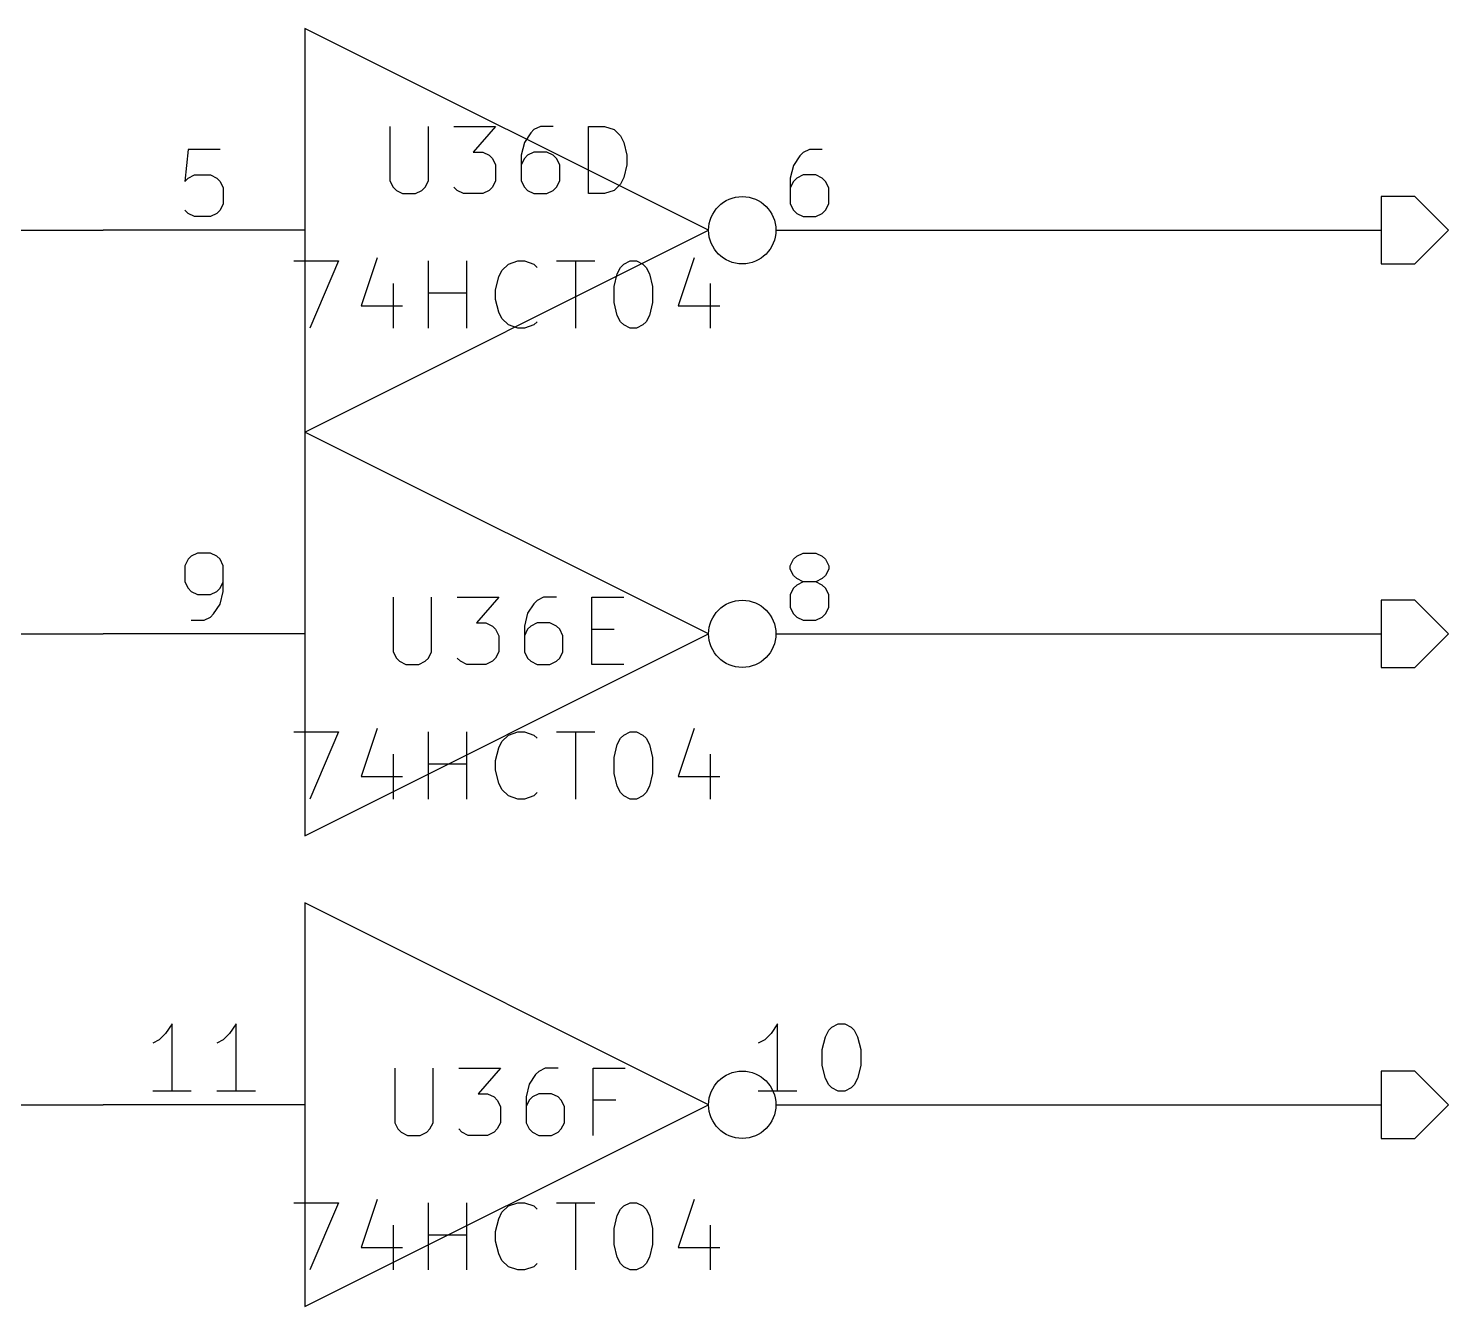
# Model space of a CAD drawing. Extents: x 0.4 to 16.1, y -11.3 to -0.4.
# Drawn here: x 12.894 to 13.95, y -4 to -3.05 of the extents above; entities that cross this region are included whole.
import ezdxf

# ---------------------------------------------------------------- set-up
doc = ezdxf.new("R2010")
doc.units = 0
doc.header["$MEASUREMENT"] = 0
for name, color, linetype in [('BROWN2', 54, 'CONTINUOUS'), ('CYAN2', 4, 'CONTINUOUS'), ('GREEN3', 91, 'CONTINUOUS'), ('LYELLOW', 51, 'CONTINUOUS'), ('RED2', 1, 'CONTINUOUS'), ('RED3', 11, 'CONTINUOUS')]:
    doc.layers.add(name, color=color, linetype=linetype)

msp = doc.modelspace()

# ---------------------------------------------------------------- linework, layer by layer
at = {"layer": 'BROWN2', "linetype": 'CONTINUOUS'}
for p, q in [((13.925, -3.175), (13.9, -3.175)), ((13.9, -3.175), (13.9, -3.225)), ((13.95, -3.2), (13.925, -3.175)), ((13.925, -3.225), (13.95, -3.2)), ((13.9, -3.225), (13.925, -3.225)), ((13.925, -3.475), (13.9, -3.475)), ((13.9, -3.475), (13.9, -3.525)), ((13.95, -3.5), (13.925, -3.475)), ((13.925, -3.525), (13.95, -3.5)), ((13.9, -3.525), (13.925, -3.525)), ((13.925, -3.825), (13.9, -3.825)), ((13.9, -3.825), (13.9, -3.875)), ((13.95, -3.85), (13.925, -3.825)), ((13.925, -3.875), (13.95, -3.85)), ((13.9, -3.875), (13.925, -3.875))]:
    msp.add_line(p, q, dxfattribs=at)
at = {"layer": 'CYAN2', "linetype": 'CONTINUOUS'}
for p, q in [((13.1631, -3.1228), (13.1631, -3.1633)), ((13.1631, -3.1228), (13.1631, -3.1633)), ((13.1917, -3.1633), (13.1917, -3.1228)), ((13.1917, -3.1633), (13.1917, -3.1228)), ((13.2107, -3.1228), (13.2417, -3.1228)), ((13.2107, -3.1228), (13.2417, -3.1228)), ((13.2417, -3.1228), (13.225, -3.1419)), ((13.2417, -3.1228), (13.225, -3.1419)), ((13.275, -3.1228), (13.2702, -3.1252)), ((13.275, -3.1228), (13.2702, -3.1252)), ((13.2845, -3.1228), (13.275, -3.1228)), ((13.2845, -3.1228), (13.275, -3.1228)), ((13.3107, -3.1728), (13.3107, -3.1228)), ((13.3107, -3.1228), (13.3226, -3.1228)), ((13.3107, -3.1728), (13.3107, -3.1228)), ((13.3107, -3.1228), (13.3226, -3.1228)), ((13.3226, -3.1228), (13.3298, -3.1252)), ((13.3226, -3.1228), (13.3298, -3.1252)), ((13.2631, -3.1347), (13.2607, -3.1442)), ((13.2631, -3.1347), (13.2607, -3.1442)), ((13.2679, -3.1276), (13.2631, -3.1347)), ((13.2679, -3.1276), (13.2631, -3.1347)), ((13.2702, -3.1252), (13.2679, -3.1276)), ((13.2702, -3.1252), (13.2679, -3.1276)), ((13.3298, -3.1252), (13.3345, -3.1299)), ((13.3298, -3.1252), (13.3345, -3.1299)), ((13.3345, -3.1299), (13.3369, -3.1347)), ((13.3345, -3.1299), (13.3369, -3.1347)), ((13.3369, -3.1347), (13.3393, -3.1442)), ((13.3369, -3.1347), (13.3393, -3.1442)), ((13.225, -3.1419), (13.2321, -3.1419)), ((13.225, -3.1419), (13.2321, -3.1419)), ((13.2321, -3.1419), (13.2369, -3.1442)), ((13.2321, -3.1419), (13.2369, -3.1442)), ((13.2369, -3.1442), (13.2393, -3.1466)), ((13.2369, -3.1442), (13.2393, -3.1466)), ((13.2607, -3.1442), (13.2607, -3.1633)), ((13.2607, -3.1442), (13.2607, -3.1633)), ((13.2655, -3.1442), (13.2631, -3.1466)), ((13.2655, -3.1442), (13.2631, -3.1466)), ((13.2702, -3.1419), (13.2655, -3.1442)), ((13.2702, -3.1419), (13.2655, -3.1442)), ((13.2798, -3.1419), (13.2702, -3.1419)), ((13.2798, -3.1419), (13.2702, -3.1419)), ((13.2845, -3.1442), (13.2798, -3.1419)), ((13.2845, -3.1442), (13.2798, -3.1419)), ((13.2869, -3.1466), (13.2845, -3.1442)), ((13.2869, -3.1466), (13.2845, -3.1442)), ((13.3393, -3.1442), (13.3393, -3.1514)), ((13.3393, -3.1442), (13.3393, -3.1514)), ((13.2393, -3.1466), (13.2417, -3.1514)), ((13.2393, -3.1466), (13.2417, -3.1514)), ((13.2417, -3.1514), (13.2417, -3.1633)), ((13.2417, -3.1514), (13.2417, -3.1633)), ((13.2631, -3.1466), (13.2607, -3.1514)), ((13.2631, -3.1466), (13.2607, -3.1514)), ((13.2893, -3.1514), (13.2869, -3.1466)), ((13.2893, -3.1514), (13.2869, -3.1466)), ((13.2893, -3.1633), (13.2893, -3.1514)), ((13.2893, -3.1633), (13.2893, -3.1514)), ((13.3393, -3.1514), (13.3369, -3.1609)), ((13.3393, -3.1514), (13.3369, -3.1609)), ((13.1631, -3.1633), (13.1655, -3.168)), ((13.1631, -3.1633), (13.1655, -3.168)), ((13.1893, -3.168), (13.1917, -3.1633)), ((13.1893, -3.168), (13.1917, -3.1633)), ((13.2417, -3.1633), (13.2393, -3.168)), ((13.2417, -3.1633), (13.2393, -3.168)), ((13.2607, -3.1633), (13.2631, -3.168)), ((13.2607, -3.1633), (13.2631, -3.168)), ((13.2869, -3.168), (13.2893, -3.1633)), ((13.2869, -3.168), (13.2893, -3.1633)), ((13.3345, -3.1657), (13.3298, -3.1704)), ((13.3345, -3.1657), (13.3298, -3.1704)), ((13.3369, -3.1609), (13.3345, -3.1657)), ((13.3369, -3.1609), (13.3345, -3.1657)), ((13.1655, -3.168), (13.1679, -3.1704)), ((13.1655, -3.168), (13.1679, -3.1704)), ((13.1679, -3.1704), (13.1726, -3.1728)), ((13.1679, -3.1704), (13.1726, -3.1728)), ((13.1726, -3.1728), (13.1821, -3.1728)), ((13.1726, -3.1728), (13.1821, -3.1728)), ((13.1821, -3.1728), (13.1869, -3.1704)), ((13.1821, -3.1728), (13.1869, -3.1704)), ((13.1869, -3.1704), (13.1893, -3.168)), ((13.1869, -3.1704), (13.1893, -3.168)), ((13.2131, -3.1704), (13.2107, -3.168)), ((13.2131, -3.1704), (13.2107, -3.168)), ((13.2179, -3.1728), (13.2131, -3.1704)), ((13.2179, -3.1728), (13.2131, -3.1704)), ((13.2321, -3.1728), (13.2179, -3.1728)), ((13.2321, -3.1728), (13.2179, -3.1728)), ((13.2369, -3.1704), (13.2321, -3.1728)), ((13.2369, -3.1704), (13.2321, -3.1728)), ((13.2393, -3.168), (13.2369, -3.1704)), ((13.2393, -3.168), (13.2369, -3.1704)), ((13.2631, -3.168), (13.2655, -3.1704)), ((13.2631, -3.168), (13.2655, -3.1704)), ((13.2655, -3.1704), (13.2702, -3.1728)), ((13.2655, -3.1704), (13.2702, -3.1728)), ((13.2702, -3.1728), (13.2798, -3.1728)), ((13.2702, -3.1728), (13.2798, -3.1728)), ((13.2798, -3.1728), (13.2845, -3.1704)), ((13.2798, -3.1728), (13.2845, -3.1704)), ((13.2845, -3.1704), (13.2869, -3.168)), ((13.2845, -3.1704), (13.2869, -3.168)), ((13.3226, -3.1728), (13.3107, -3.1728)), ((13.3226, -3.1728), (13.3107, -3.1728)), ((13.3298, -3.1704), (13.3226, -3.1728)), ((13.3298, -3.1704), (13.3226, -3.1728)), ((13.0917, -3.2228), (13.125, -3.2228)), ((13.0917, -3.2228), (13.125, -3.2228)), ((13.125, -3.2228), (13.1036, -3.2728)), ((13.125, -3.2228), (13.1036, -3.2728)), ((13.1536, -3.2204), (13.1417, -3.2561)), ((13.1536, -3.2204), (13.1417, -3.2561)), ((13.1917, -3.2728), (13.1917, -3.2228)), ((13.1917, -3.2728), (13.1917, -3.2228)), ((13.2202, -3.2728), (13.2202, -3.2228)), ((13.2202, -3.2728), (13.2202, -3.2228)), ((13.244, -3.2347), (13.2464, -3.2299)), ((13.244, -3.2347), (13.2464, -3.2299)), ((13.2464, -3.2299), (13.2512, -3.2252)), ((13.2464, -3.2299), (13.2512, -3.2252)), ((13.2512, -3.2252), (13.2583, -3.2228)), ((13.2512, -3.2252), (13.2583, -3.2228)), ((13.2583, -3.2228), (13.2631, -3.2228)), ((13.2583, -3.2228), (13.2631, -3.2228)), ((13.2631, -3.2228), (13.2702, -3.2252)), ((13.2631, -3.2228), (13.2702, -3.2252)), ((13.2702, -3.2252), (13.2726, -3.2276)), ((13.2702, -3.2252), (13.2726, -3.2276)), ((13.2869, -3.2228), (13.3155, -3.2228)), ((13.2869, -3.2228), (13.3155, -3.2228)), ((13.3012, -3.2728), (13.3012, -3.2228)), ((13.3012, -3.2728), (13.3012, -3.2228)), ((13.3321, -3.2323), (13.3345, -3.2276)), ((13.3321, -3.2323), (13.3345, -3.2276)), ((13.3345, -3.2276), (13.3369, -3.2252)), ((13.3345, -3.2276), (13.3369, -3.2252)), ((13.3369, -3.2252), (13.3417, -3.2228)), ((13.3369, -3.2252), (13.3417, -3.2228)), ((13.3417, -3.2228), (13.3464, -3.2228)), ((13.3417, -3.2228), (13.3464, -3.2228)), ((13.3464, -3.2228), (13.3512, -3.2252)), ((13.3464, -3.2228), (13.3512, -3.2252)), ((13.3512, -3.2252), (13.3536, -3.2276)), ((13.3512, -3.2252), (13.3536, -3.2276)), ((13.3536, -3.2276), (13.356, -3.2323)), ((13.3536, -3.2276), (13.356, -3.2323)), ((13.3893, -3.2204), (13.3774, -3.2561)), ((13.3893, -3.2204), (13.3774, -3.2561)), ((13.1655, -3.2395), (13.1655, -3.2728)), ((13.1655, -3.2395), (13.1655, -3.2728)), ((13.2417, -3.2442), (13.244, -3.2347)), ((13.2417, -3.2442), (13.244, -3.2347)), ((13.3298, -3.2419), (13.3321, -3.2323)), ((13.3298, -3.2419), (13.3321, -3.2323)), ((13.356, -3.2323), (13.3583, -3.2419)), ((13.356, -3.2323), (13.3583, -3.2419)), ((13.4012, -3.2395), (13.4012, -3.2728)), ((13.4012, -3.2395), (13.4012, -3.2728)), ((13.1917, -3.2466), (13.2202, -3.2466)), ((13.1917, -3.2466), (13.2202, -3.2466)), ((13.2417, -3.2514), (13.2417, -3.2442)), ((13.2417, -3.2514), (13.2417, -3.2442)), ((13.3298, -3.2538), (13.3298, -3.2419)), ((13.3298, -3.2538), (13.3298, -3.2419)), ((13.3583, -3.2419), (13.3583, -3.2538)), ((13.3583, -3.2419), (13.3583, -3.2538)), ((13.1417, -3.2561), (13.1726, -3.2561)), ((13.1417, -3.2561), (13.1726, -3.2561)), ((13.244, -3.2609), (13.2417, -3.2514)), ((13.244, -3.2609), (13.2417, -3.2514)), ((13.2464, -3.2657), (13.244, -3.2609)), ((13.2464, -3.2657), (13.244, -3.2609)), ((13.3321, -3.2633), (13.3298, -3.2538)), ((13.3321, -3.2633), (13.3298, -3.2538)), ((13.3583, -3.2538), (13.356, -3.2633)), ((13.3583, -3.2538), (13.356, -3.2633)), ((13.3774, -3.2561), (13.4083, -3.2561)), ((13.3774, -3.2561), (13.4083, -3.2561)), ((13.2512, -3.2704), (13.2464, -3.2657)), ((13.2512, -3.2704), (13.2464, -3.2657)), ((13.2583, -3.2728), (13.2512, -3.2704)), ((13.2583, -3.2728), (13.2512, -3.2704)), ((13.2702, -3.2704), (13.2631, -3.2728)), ((13.2702, -3.2704), (13.2631, -3.2728)), ((13.2726, -3.268), (13.2702, -3.2704)), ((13.2726, -3.268), (13.2702, -3.2704)), ((13.3345, -3.268), (13.3321, -3.2633)), ((13.3345, -3.268), (13.3321, -3.2633)), ((13.3369, -3.2704), (13.3345, -3.268)), ((13.3369, -3.2704), (13.3345, -3.268)), ((13.3417, -3.2728), (13.3369, -3.2704)), ((13.3417, -3.2728), (13.3369, -3.2704)), ((13.3512, -3.2704), (13.3464, -3.2728)), ((13.3512, -3.2704), (13.3464, -3.2728)), ((13.3536, -3.268), (13.3512, -3.2704)), ((13.3536, -3.268), (13.3512, -3.2704)), ((13.356, -3.2633), (13.3536, -3.268)), ((13.356, -3.2633), (13.3536, -3.268)), ((13.2631, -3.2728), (13.2583, -3.2728)), ((13.2631, -3.2728), (13.2583, -3.2728)), ((13.3464, -3.2728), (13.3417, -3.2728)), ((13.3464, -3.2728), (13.3417, -3.2728)), ((13.1655, -3.4728), (13.1655, -3.5133)), ((13.1655, -3.4728), (13.1655, -3.5133)), ((13.194, -3.5133), (13.194, -3.4728)), ((13.194, -3.5133), (13.194, -3.4728)), ((13.2131, -3.4728), (13.2441, -3.4728)), ((13.2131, -3.4728), (13.2441, -3.4728)), ((13.2441, -3.4728), (13.2274, -3.4919)), ((13.2441, -3.4728), (13.2274, -3.4919)), ((13.2774, -3.4728), (13.2726, -3.4752)), ((13.2774, -3.4728), (13.2726, -3.4752)), ((13.2869, -3.4728), (13.2774, -3.4728)), ((13.2869, -3.4728), (13.2774, -3.4728)), ((13.3131, -3.5228), (13.3131, -3.4728)), ((13.3131, -3.4728), (13.3369, -3.4728)), ((13.3131, -3.5228), (13.3131, -3.4728)), ((13.3131, -3.4728), (13.3369, -3.4728)), ((13.2702, -3.4776), (13.2655, -3.4847)), ((13.2702, -3.4776), (13.2655, -3.4847)), ((13.2726, -3.4752), (13.2702, -3.4776)), ((13.2726, -3.4752), (13.2702, -3.4776)), ((13.2274, -3.4919), (13.2345, -3.4919)), ((13.2274, -3.4919), (13.2345, -3.4919)), ((13.2345, -3.4919), (13.2393, -3.4942)), ((13.2345, -3.4919), (13.2393, -3.4942)), ((13.2655, -3.4847), (13.2631, -3.4942)), ((13.2655, -3.4847), (13.2631, -3.4942)), ((13.2726, -3.4919), (13.2679, -3.4942)), ((13.2726, -3.4919), (13.2679, -3.4942)), ((13.2821, -3.4919), (13.2726, -3.4919)), ((13.2821, -3.4919), (13.2726, -3.4919)), ((13.2869, -3.4942), (13.2821, -3.4919)), ((13.2869, -3.4942), (13.2821, -3.4919)), ((13.2393, -3.4942), (13.2417, -3.4966)), ((13.2393, -3.4942), (13.2417, -3.4966)), ((13.2417, -3.4966), (13.2441, -3.5014)), ((13.2417, -3.4966), (13.2441, -3.5014)), ((13.2441, -3.5014), (13.2441, -3.5133)), ((13.2441, -3.5014), (13.2441, -3.5133)), ((13.2631, -3.4942), (13.2631, -3.5133)), ((13.2631, -3.4942), (13.2631, -3.5133)), ((13.2655, -3.4966), (13.2631, -3.5014)), ((13.2655, -3.4966), (13.2631, -3.5014)), ((13.2679, -3.4942), (13.2655, -3.4966)), ((13.2679, -3.4942), (13.2655, -3.4966)), ((13.2893, -3.4966), (13.2869, -3.4942)), ((13.2893, -3.4966), (13.2869, -3.4942)), ((13.2917, -3.5014), (13.2893, -3.4966)), ((13.2917, -3.5014), (13.2893, -3.4966)), ((13.2917, -3.5133), (13.2917, -3.5014)), ((13.2917, -3.5133), (13.2917, -3.5014)), ((13.3131, -3.4966), (13.3298, -3.4966)), ((13.3131, -3.4966), (13.3298, -3.4966)), ((13.1655, -3.5133), (13.1679, -3.518)), ((13.1655, -3.5133), (13.1679, -3.518)), ((13.1917, -3.518), (13.194, -3.5133)), ((13.1917, -3.518), (13.194, -3.5133)), ((13.2441, -3.5133), (13.2417, -3.518)), ((13.2441, -3.5133), (13.2417, -3.518)), ((13.2631, -3.5133), (13.2655, -3.518)), ((13.2631, -3.5133), (13.2655, -3.518)), ((13.2893, -3.518), (13.2917, -3.5133)), ((13.2893, -3.518), (13.2917, -3.5133)), ((13.1679, -3.518), (13.1702, -3.5204)), ((13.1679, -3.518), (13.1702, -3.5204)), ((13.1702, -3.5204), (13.175, -3.5228)), ((13.1702, -3.5204), (13.175, -3.5228)), ((13.175, -3.5228), (13.1845, -3.5228)), ((13.175, -3.5228), (13.1845, -3.5228)), ((13.1845, -3.5228), (13.1893, -3.5204)), ((13.1845, -3.5228), (13.1893, -3.5204)), ((13.1893, -3.5204), (13.1917, -3.518)), ((13.1893, -3.5204), (13.1917, -3.518)), ((13.2155, -3.5204), (13.2131, -3.518)), ((13.2155, -3.5204), (13.2131, -3.518)), ((13.2202, -3.5228), (13.2155, -3.5204)), ((13.2202, -3.5228), (13.2155, -3.5204)), ((13.2345, -3.5228), (13.2202, -3.5228)), ((13.2345, -3.5228), (13.2202, -3.5228)), ((13.2393, -3.5204), (13.2345, -3.5228)), ((13.2393, -3.5204), (13.2345, -3.5228)), ((13.2417, -3.518), (13.2393, -3.5204)), ((13.2417, -3.518), (13.2393, -3.5204)), ((13.2655, -3.518), (13.2679, -3.5204)), ((13.2655, -3.518), (13.2679, -3.5204)), ((13.2679, -3.5204), (13.2726, -3.5228)), ((13.2679, -3.5204), (13.2726, -3.5228)), ((13.2726, -3.5228), (13.2821, -3.5228)), ((13.2726, -3.5228), (13.2821, -3.5228)), ((13.2821, -3.5228), (13.2869, -3.5204)), ((13.2821, -3.5228), (13.2869, -3.5204)), ((13.2869, -3.5204), (13.2893, -3.518)), ((13.2869, -3.5204), (13.2893, -3.518)), ((13.3369, -3.5228), (13.3131, -3.5228)), ((13.3369, -3.5228), (13.3131, -3.5228)), ((13.0917, -3.5728), (13.125, -3.5728)), ((13.0917, -3.5728), (13.125, -3.5728)), ((13.125, -3.5728), (13.1036, -3.6228)), ((13.125, -3.5728), (13.1036, -3.6228)), ((13.1536, -3.5704), (13.1417, -3.6061)), ((13.1536, -3.5704), (13.1417, -3.6061)), ((13.1917, -3.6228), (13.1917, -3.5728)), ((13.1917, -3.6228), (13.1917, -3.5728)), ((13.2202, -3.6228), (13.2202, -3.5728)), ((13.2202, -3.6228), (13.2202, -3.5728)), ((13.2464, -3.5799), (13.2512, -3.5752)), ((13.2464, -3.5799), (13.2512, -3.5752)), ((13.2512, -3.5752), (13.2583, -3.5728)), ((13.2512, -3.5752), (13.2583, -3.5728)), ((13.2583, -3.5728), (13.2631, -3.5728)), ((13.2583, -3.5728), (13.2631, -3.5728)), ((13.2631, -3.5728), (13.2702, -3.5752)), ((13.2631, -3.5728), (13.2702, -3.5752)), ((13.2702, -3.5752), (13.2726, -3.5776)), ((13.2702, -3.5752), (13.2726, -3.5776)), ((13.2869, -3.5728), (13.3155, -3.5728)), ((13.2869, -3.5728), (13.3155, -3.5728)), ((13.3012, -3.6228), (13.3012, -3.5728)), ((13.3012, -3.6228), (13.3012, -3.5728)), ((13.3321, -3.5823), (13.3345, -3.5776)), ((13.3321, -3.5823), (13.3345, -3.5776)), ((13.3345, -3.5776), (13.3369, -3.5752)), ((13.3345, -3.5776), (13.3369, -3.5752)), ((13.3369, -3.5752), (13.3417, -3.5728)), ((13.3369, -3.5752), (13.3417, -3.5728)), ((13.3417, -3.5728), (13.3464, -3.5728)), ((13.3417, -3.5728), (13.3464, -3.5728)), ((13.3464, -3.5728), (13.3512, -3.5752)), ((13.3464, -3.5728), (13.3512, -3.5752)), ((13.3512, -3.5752), (13.3536, -3.5776)), ((13.3512, -3.5752), (13.3536, -3.5776)), ((13.3536, -3.5776), (13.356, -3.5823)), ((13.3536, -3.5776), (13.356, -3.5823)), ((13.3893, -3.5704), (13.3774, -3.6061)), ((13.3893, -3.5704), (13.3774, -3.6061)), ((13.2417, -3.5942), (13.244, -3.5847)), ((13.2417, -3.5942), (13.244, -3.5847)), ((13.244, -3.5847), (13.2464, -3.5799)), ((13.244, -3.5847), (13.2464, -3.5799)), ((13.3298, -3.5919), (13.3321, -3.5823)), ((13.3298, -3.5919), (13.3321, -3.5823)), ((13.356, -3.5823), (13.3583, -3.5919)), ((13.356, -3.5823), (13.3583, -3.5919)), ((13.1655, -3.5895), (13.1655, -3.6228)), ((13.1655, -3.5895), (13.1655, -3.6228)), ((13.1917, -3.5966), (13.2202, -3.5966)), ((13.1917, -3.5966), (13.2202, -3.5966)), ((13.2417, -3.6014), (13.2417, -3.5942)), ((13.2417, -3.6014), (13.2417, -3.5942)), ((13.3298, -3.6038), (13.3298, -3.5919)), ((13.3298, -3.6038), (13.3298, -3.5919)), ((13.3583, -3.5919), (13.3583, -3.6038)), ((13.3583, -3.5919), (13.3583, -3.6038)), ((13.4012, -3.5895), (13.4012, -3.6228)), ((13.4012, -3.5895), (13.4012, -3.6228)), ((13.1417, -3.6061), (13.1726, -3.6061)), ((13.1417, -3.6061), (13.1726, -3.6061)), ((13.244, -3.6109), (13.2417, -3.6014)), ((13.244, -3.6109), (13.2417, -3.6014)), ((13.3321, -3.6133), (13.3298, -3.6038)), ((13.3321, -3.6133), (13.3298, -3.6038)), ((13.3583, -3.6038), (13.356, -3.6133)), ((13.3583, -3.6038), (13.356, -3.6133)), ((13.3774, -3.6061), (13.4083, -3.6061)), ((13.3774, -3.6061), (13.4083, -3.6061)), ((13.2464, -3.6157), (13.244, -3.6109)), ((13.2464, -3.6157), (13.244, -3.6109)), ((13.2512, -3.6204), (13.2464, -3.6157)), ((13.2512, -3.6204), (13.2464, -3.6157)), ((13.2583, -3.6228), (13.2512, -3.6204)), ((13.2583, -3.6228), (13.2512, -3.6204)), ((13.2702, -3.6204), (13.2631, -3.6228)), ((13.2702, -3.6204), (13.2631, -3.6228)), ((13.2726, -3.618), (13.2702, -3.6204)), ((13.2726, -3.618), (13.2702, -3.6204)), ((13.3345, -3.618), (13.3321, -3.6133)), ((13.3345, -3.618), (13.3321, -3.6133)), ((13.3369, -3.6204), (13.3345, -3.618)), ((13.3369, -3.6204), (13.3345, -3.618)), ((13.3417, -3.6228), (13.3369, -3.6204)), ((13.3417, -3.6228), (13.3369, -3.6204)), ((13.3512, -3.6204), (13.3464, -3.6228)), ((13.3512, -3.6204), (13.3464, -3.6228)), ((13.3536, -3.618), (13.3512, -3.6204)), ((13.3536, -3.618), (13.3512, -3.6204)), ((13.356, -3.6133), (13.3536, -3.618)), ((13.356, -3.6133), (13.3536, -3.618)), ((13.2631, -3.6228), (13.2583, -3.6228)), ((13.2631, -3.6228), (13.2583, -3.6228)), ((13.3464, -3.6228), (13.3417, -3.6228)), ((13.3464, -3.6228), (13.3417, -3.6228)), ((13.1667, -3.8228), (13.1667, -3.8633)), ((13.1667, -3.8228), (13.1667, -3.8633)), ((13.1952, -3.8633), (13.1952, -3.8228)), ((13.1952, -3.8633), (13.1952, -3.8228)), ((13.2143, -3.8228), (13.2452, -3.8228)), ((13.2143, -3.8228), (13.2452, -3.8228)), ((13.2452, -3.8228), (13.2286, -3.8419)), ((13.2452, -3.8228), (13.2286, -3.8419)), ((13.2714, -3.8276), (13.2667, -3.8347)), ((13.2714, -3.8276), (13.2667, -3.8347)), ((13.2738, -3.8252), (13.2714, -3.8276)), ((13.2738, -3.8252), (13.2714, -3.8276)), ((13.2786, -3.8228), (13.2738, -3.8252)), ((13.2786, -3.8228), (13.2738, -3.8252)), ((13.2881, -3.8228), (13.2786, -3.8228)), ((13.2881, -3.8228), (13.2786, -3.8228)), ((13.3143, -3.8728), (13.3143, -3.8228)), ((13.3143, -3.8228), (13.3381, -3.8228)), ((13.3143, -3.8728), (13.3143, -3.8228)), ((13.3143, -3.8228), (13.3381, -3.8228)), ((13.2286, -3.8419), (13.2357, -3.8419)), ((13.2286, -3.8419), (13.2357, -3.8419)), ((13.2357, -3.8419), (13.2405, -3.8442)), ((13.2357, -3.8419), (13.2405, -3.8442)), ((13.2667, -3.8347), (13.2643, -3.8442)), ((13.2667, -3.8347), (13.2643, -3.8442)), ((13.2738, -3.8419), (13.269, -3.8442)), ((13.2738, -3.8419), (13.269, -3.8442)), ((13.2833, -3.8419), (13.2738, -3.8419)), ((13.2833, -3.8419), (13.2738, -3.8419)), ((13.2881, -3.8442), (13.2833, -3.8419)), ((13.2881, -3.8442), (13.2833, -3.8419)), ((13.2405, -3.8442), (13.2429, -3.8466)), ((13.2405, -3.8442), (13.2429, -3.8466)), ((13.2429, -3.8466), (13.2452, -3.8514)), ((13.2429, -3.8466), (13.2452, -3.8514)), ((13.2452, -3.8514), (13.2452, -3.8633)), ((13.2452, -3.8514), (13.2452, -3.8633)), ((13.2643, -3.8442), (13.2643, -3.8633)), ((13.2643, -3.8442), (13.2643, -3.8633)), ((13.2667, -3.8466), (13.2643, -3.8514)), ((13.2667, -3.8466), (13.2643, -3.8514)), ((13.269, -3.8442), (13.2667, -3.8466)), ((13.269, -3.8442), (13.2667, -3.8466)), ((13.2905, -3.8466), (13.2881, -3.8442)), ((13.2905, -3.8466), (13.2881, -3.8442)), ((13.2929, -3.8514), (13.2905, -3.8466)), ((13.2929, -3.8514), (13.2905, -3.8466)), ((13.2929, -3.8633), (13.2929, -3.8514)), ((13.2929, -3.8633), (13.2929, -3.8514)), ((13.331, -3.8466), (13.3143, -3.8466)), ((13.331, -3.8466), (13.3143, -3.8466)), ((13.1667, -3.8633), (13.169, -3.868)), ((13.1667, -3.8633), (13.169, -3.868)), ((13.1929, -3.868), (13.1952, -3.8633)), ((13.1929, -3.868), (13.1952, -3.8633)), ((13.2452, -3.8633), (13.2429, -3.868)), ((13.2452, -3.8633), (13.2429, -3.868)), ((13.2643, -3.8633), (13.2667, -3.868)), ((13.2643, -3.8633), (13.2667, -3.868)), ((13.2905, -3.868), (13.2929, -3.8633)), ((13.2905, -3.868), (13.2929, -3.8633)), ((13.169, -3.868), (13.1714, -3.8704)), ((13.169, -3.868), (13.1714, -3.8704)), ((13.1714, -3.8704), (13.1762, -3.8728)), ((13.1714, -3.8704), (13.1762, -3.8728)), ((13.1762, -3.8728), (13.1857, -3.8728)), ((13.1762, -3.8728), (13.1857, -3.8728)), ((13.1857, -3.8728), (13.1905, -3.8704)), ((13.1857, -3.8728), (13.1905, -3.8704)), ((13.1905, -3.8704), (13.1929, -3.868)), ((13.1905, -3.8704), (13.1929, -3.868)), ((13.2167, -3.8704), (13.2143, -3.868)), ((13.2167, -3.8704), (13.2143, -3.868)), ((13.2214, -3.8728), (13.2167, -3.8704)), ((13.2214, -3.8728), (13.2167, -3.8704)), ((13.2357, -3.8728), (13.2214, -3.8728)), ((13.2357, -3.8728), (13.2214, -3.8728)), ((13.2405, -3.8704), (13.2357, -3.8728)), ((13.2405, -3.8704), (13.2357, -3.8728)), ((13.2429, -3.868), (13.2405, -3.8704)), ((13.2429, -3.868), (13.2405, -3.8704)), ((13.2667, -3.868), (13.269, -3.8704)), ((13.2667, -3.868), (13.269, -3.8704)), ((13.269, -3.8704), (13.2738, -3.8728)), ((13.269, -3.8704), (13.2738, -3.8728)), ((13.2738, -3.8728), (13.2833, -3.8728)), ((13.2738, -3.8728), (13.2833, -3.8728)), ((13.2833, -3.8728), (13.2881, -3.8704)), ((13.2833, -3.8728), (13.2881, -3.8704)), ((13.2881, -3.8704), (13.2905, -3.868)), ((13.2881, -3.8704), (13.2905, -3.868)), ((13.0917, -3.9228), (13.125, -3.9228)), ((13.0917, -3.9228), (13.125, -3.9228)), ((13.125, -3.9228), (13.1036, -3.9728)), ((13.125, -3.9228), (13.1036, -3.9728)), ((13.1536, -3.9204), (13.1417, -3.9561)), ((13.1536, -3.9204), (13.1417, -3.9561)), ((13.1917, -3.9728), (13.1917, -3.9228)), ((13.1917, -3.9728), (13.1917, -3.9228)), ((13.2202, -3.9728), (13.2202, -3.9228)), ((13.2202, -3.9728), (13.2202, -3.9228)), ((13.2464, -3.9299), (13.2512, -3.9252)), ((13.2464, -3.9299), (13.2512, -3.9252)), ((13.2512, -3.9252), (13.2583, -3.9228)), ((13.2512, -3.9252), (13.2583, -3.9228)), ((13.2583, -3.9228), (13.2631, -3.9228)), ((13.2583, -3.9228), (13.2631, -3.9228)), ((13.2631, -3.9228), (13.2702, -3.9252)), ((13.2631, -3.9228), (13.2702, -3.9252)), ((13.2702, -3.9252), (13.2726, -3.9276)), ((13.2702, -3.9252), (13.2726, -3.9276)), ((13.2869, -3.9228), (13.3155, -3.9228)), ((13.2869, -3.9228), (13.3155, -3.9228)), ((13.3012, -3.9728), (13.3012, -3.9228)), ((13.3012, -3.9728), (13.3012, -3.9228)), ((13.3345, -3.9276), (13.3369, -3.9252)), ((13.3345, -3.9276), (13.3369, -3.9252)), ((13.3369, -3.9252), (13.3417, -3.9228)), ((13.3369, -3.9252), (13.3417, -3.9228)), ((13.3417, -3.9228), (13.3464, -3.9228)), ((13.3417, -3.9228), (13.3464, -3.9228)), ((13.3464, -3.9228), (13.3512, -3.9252)), ((13.3464, -3.9228), (13.3512, -3.9252)), ((13.3512, -3.9252), (13.3536, -3.9276)), ((13.3512, -3.9252), (13.3536, -3.9276)), ((13.3893, -3.9204), (13.3774, -3.9561)), ((13.3893, -3.9204), (13.3774, -3.9561)), ((13.2417, -3.9442), (13.244, -3.9347)), ((13.2417, -3.9442), (13.244, -3.9347)), ((13.244, -3.9347), (13.2464, -3.9299)), ((13.244, -3.9347), (13.2464, -3.9299)), ((13.3298, -3.9419), (13.3321, -3.9323)), ((13.3298, -3.9419), (13.3321, -3.9323)), ((13.3321, -3.9323), (13.3345, -3.9276)), ((13.3321, -3.9323), (13.3345, -3.9276)), ((13.3536, -3.9276), (13.356, -3.9323)), ((13.3536, -3.9276), (13.356, -3.9323)), ((13.356, -3.9323), (13.3583, -3.9419)), ((13.356, -3.9323), (13.3583, -3.9419)), ((13.1655, -3.9395), (13.1655, -3.9728)), ((13.1655, -3.9395), (13.1655, -3.9728)), ((13.1917, -3.9466), (13.2202, -3.9466)), ((13.1917, -3.9466), (13.2202, -3.9466)), ((13.2417, -3.9514), (13.2417, -3.9442)), ((13.2417, -3.9514), (13.2417, -3.9442)), ((13.3298, -3.9538), (13.3298, -3.9419)), ((13.3298, -3.9538), (13.3298, -3.9419)), ((13.3583, -3.9419), (13.3583, -3.9538)), ((13.3583, -3.9419), (13.3583, -3.9538)), ((13.4012, -3.9395), (13.4012, -3.9728)), ((13.4012, -3.9395), (13.4012, -3.9728)), ((13.1417, -3.9561), (13.1726, -3.9561)), ((13.1417, -3.9561), (13.1726, -3.9561)), ((13.244, -3.9609), (13.2417, -3.9514)), ((13.244, -3.9609), (13.2417, -3.9514)), ((13.3321, -3.9633), (13.3298, -3.9538)), ((13.3321, -3.9633), (13.3298, -3.9538)), ((13.3583, -3.9538), (13.356, -3.9633)), ((13.3583, -3.9538), (13.356, -3.9633)), ((13.3774, -3.9561), (13.4083, -3.9561)), ((13.3774, -3.9561), (13.4083, -3.9561)), ((13.2464, -3.9657), (13.244, -3.9609)), ((13.2464, -3.9657), (13.244, -3.9609)), ((13.2512, -3.9704), (13.2464, -3.9657)), ((13.2512, -3.9704), (13.2464, -3.9657)), ((13.2726, -3.968), (13.2702, -3.9704)), ((13.2726, -3.968), (13.2702, -3.9704)), ((13.3345, -3.968), (13.3321, -3.9633)), ((13.3345, -3.968), (13.3321, -3.9633)), ((13.3369, -3.9704), (13.3345, -3.968)), ((13.3369, -3.9704), (13.3345, -3.968)), ((13.3536, -3.968), (13.3512, -3.9704)), ((13.3536, -3.968), (13.3512, -3.9704)), ((13.356, -3.9633), (13.3536, -3.968)), ((13.356, -3.9633), (13.3536, -3.968)), ((13.2583, -3.9728), (13.2512, -3.9704)), ((13.2583, -3.9728), (13.2512, -3.9704)), ((13.2631, -3.9728), (13.2583, -3.9728)), ((13.2631, -3.9728), (13.2583, -3.9728)), ((13.2702, -3.9704), (13.2631, -3.9728)), ((13.2702, -3.9704), (13.2631, -3.9728)), ((13.3417, -3.9728), (13.3369, -3.9704)), ((13.3417, -3.9728), (13.3369, -3.9704)), ((13.3464, -3.9728), (13.3417, -3.9728)), ((13.3464, -3.9728), (13.3417, -3.9728)), ((13.3512, -3.9704), (13.3464, -3.9728)), ((13.3512, -3.9704), (13.3464, -3.9728))]:
    msp.add_line(p, q, dxfattribs=at)
at = {"layer": 'GREEN3', "linetype": 'CONTINUOUS'}
for p, q in [((9.3, -3.2), (12.95, -3.2)), ((13.55, -3.2), (13.9, -3.2)), ((9.55, -3.5), (12.95, -3.5)), ((13.55, -3.5), (13.9, -3.5)), ((9.8, -3.85), (12.95, -3.85)), ((13.55, -3.85), (13.9, -3.85))]:
    msp.add_line(p, q, dxfattribs=at)
at = {"layer": 'LYELLOW', "linetype": 'CONTINUOUS'}
for p, q in [((13.1, -3.05), (13.1, -3.35)), ((13.4, -3.2), (13.1, -3.05)), ((13.1, -3.35), (13.4, -3.2)), ((13.1, -3.35), (13.1, -3.65)), ((13.4, -3.5), (13.1, -3.35)), ((13.1, -3.65), (13.4, -3.5)), ((13.1, -3.7), (13.1, -4)), ((13.4, -3.85), (13.1, -3.7)), ((13.1, -4), (13.4, -3.85))]:
    msp.add_line(p, q, dxfattribs=at)
at = {"layer": 'RED2', "linetype": 'CONTINUOUS'}
for p, q in [((13.1, -3.05), (13.1, -3.35)), ((13.4, -3.2), (13.1, -3.05)), ((13.1, -3.2), (12.95, -3.2)), ((13.1, -3.2), (12.95, -3.2)), ((13.1, -3.35), (13.4, -3.2)), ((13.45, -3.2), (13.55, -3.2)), ((13.45, -3.2), (13.55, -3.2)), ((13.1, -3.35), (13.1, -3.65)), ((13.4, -3.5), (13.1, -3.35)), ((13.1, -3.5), (12.95, -3.5)), ((13.1, -3.5), (12.95, -3.5)), ((13.1, -3.65), (13.4, -3.5)), ((13.45, -3.5), (13.55, -3.5)), ((13.45, -3.5), (13.55, -3.5)), ((13.1, -3.7), (13.1, -4)), ((13.4, -3.85), (13.1, -3.7)), ((13.1, -3.85), (12.95, -3.85)), ((13.1, -3.85), (12.95, -3.85)), ((13.1, -4), (13.4, -3.85)), ((13.45, -3.85), (13.55, -3.85)), ((13.45, -3.85), (13.55, -3.85))]:
    msp.add_line(p, q, dxfattribs=at)
at = {"layer": 'RED2'}
for centre in [(13.425, -3.2), (13.425, -3.2), (13.425, -3.5), (13.425, -3.5), (13.425, -3.85), (13.425, -3.85)]:
    msp.add_circle(centre, 0.025, dxfattribs=at)
at = {"layer": 'RED3', "linetype": 'CONTINUOUS'}
for p, q in [((13.0131, -3.1399), (13.0107, -3.1637)), ((13.0131, -3.1399), (13.0107, -3.1637)), ((13.0369, -3.1399), (13.0131, -3.1399)), ((13.0369, -3.1399), (13.0131, -3.1399)), ((13.4679, -3.1446), (13.4631, -3.1518)), ((13.4679, -3.1446), (13.4631, -3.1518)), ((13.4702, -3.1423), (13.4679, -3.1446)), ((13.4702, -3.1423), (13.4679, -3.1446)), ((13.475, -3.1399), (13.4702, -3.1423)), ((13.475, -3.1399), (13.4702, -3.1423)), ((13.4845, -3.1399), (13.475, -3.1399)), ((13.4845, -3.1399), (13.475, -3.1399)), ((13.4631, -3.1518), (13.4607, -3.1613)), ((13.4631, -3.1518), (13.4607, -3.1613)), ((13.0107, -3.1637), (13.0131, -3.1613)), ((13.0107, -3.1637), (13.0131, -3.1613)), ((13.0131, -3.1613), (13.0179, -3.1589)), ((13.0131, -3.1613), (13.0179, -3.1589)), ((13.0179, -3.1589), (13.0298, -3.1589)), ((13.0179, -3.1589), (13.0298, -3.1589)), ((13.0298, -3.1589), (13.0345, -3.1613)), ((13.0298, -3.1589), (13.0345, -3.1613)), ((13.0345, -3.1613), (13.0369, -3.1637)), ((13.0345, -3.1613), (13.0369, -3.1637)), ((13.0369, -3.1637), (13.0393, -3.1684)), ((13.0369, -3.1637), (13.0393, -3.1684)), ((13.4607, -3.1613), (13.4607, -3.1804)), ((13.4607, -3.1613), (13.4607, -3.1804)), ((13.4631, -3.1637), (13.4607, -3.1684)), ((13.4631, -3.1637), (13.4607, -3.1684)), ((13.4655, -3.1613), (13.4631, -3.1637)), ((13.4655, -3.1613), (13.4631, -3.1637)), ((13.4702, -3.1589), (13.4655, -3.1613)), ((13.4702, -3.1589), (13.4655, -3.1613)), ((13.4798, -3.1589), (13.4702, -3.1589)), ((13.4798, -3.1589), (13.4702, -3.1589)), ((13.4845, -3.1613), (13.4798, -3.1589)), ((13.4845, -3.1613), (13.4798, -3.1589)), ((13.4869, -3.1637), (13.4845, -3.1613)), ((13.4869, -3.1637), (13.4845, -3.1613)), ((13.4893, -3.1684), (13.4869, -3.1637)), ((13.4893, -3.1684), (13.4869, -3.1637)), ((13.0393, -3.1684), (13.0393, -3.1804)), ((13.0393, -3.1684), (13.0393, -3.1804)), ((13.4893, -3.1804), (13.4893, -3.1684)), ((13.4893, -3.1804), (13.4893, -3.1684)), ((13.0131, -3.1875), (13.0107, -3.1851)), ((13.0131, -3.1875), (13.0107, -3.1851)), ((13.0179, -3.1899), (13.0131, -3.1875)), ((13.0179, -3.1899), (13.0131, -3.1875)), ((13.0345, -3.1875), (13.0298, -3.1899)), ((13.0345, -3.1875), (13.0298, -3.1899)), ((13.0369, -3.1851), (13.0345, -3.1875)), ((13.0369, -3.1851), (13.0345, -3.1875)), ((13.0393, -3.1804), (13.0369, -3.1851)), ((13.0393, -3.1804), (13.0369, -3.1851)), ((13.4607, -3.1804), (13.4631, -3.1851)), ((13.4607, -3.1804), (13.4631, -3.1851)), ((13.4631, -3.1851), (13.4655, -3.1875)), ((13.4631, -3.1851), (13.4655, -3.1875)), ((13.4655, -3.1875), (13.4702, -3.1899)), ((13.4655, -3.1875), (13.4702, -3.1899)), ((13.4798, -3.1899), (13.4845, -3.1875)), ((13.4798, -3.1899), (13.4845, -3.1875)), ((13.4845, -3.1875), (13.4869, -3.1851)), ((13.4845, -3.1875), (13.4869, -3.1851)), ((13.4869, -3.1851), (13.4893, -3.1804)), ((13.4869, -3.1851), (13.4893, -3.1804)), ((13.0298, -3.1899), (13.0179, -3.1899)), ((13.0298, -3.1899), (13.0179, -3.1899)), ((13.4702, -3.1899), (13.4798, -3.1899)), ((13.4702, -3.1899), (13.4798, -3.1899)), ((13.0202, -3.4399), (13.0155, -3.4423)), ((13.0202, -3.4399), (13.0155, -3.4423)), ((13.0298, -3.4399), (13.0202, -3.4399)), ((13.0298, -3.4399), (13.0202, -3.4399)), ((13.0345, -3.4423), (13.0298, -3.4399)), ((13.0345, -3.4423), (13.0298, -3.4399)), ((13.4655, -3.4423), (13.4702, -3.4399)), ((13.4655, -3.4423), (13.4702, -3.4399)), ((13.4702, -3.4399), (13.4798, -3.4399)), ((13.4702, -3.4399), (13.4798, -3.4399)), ((13.4798, -3.4399), (13.4845, -3.4423)), ((13.4798, -3.4399), (13.4845, -3.4423)), ((13.0131, -3.4446), (13.0107, -3.4494)), ((13.0131, -3.4446), (13.0107, -3.4494)), ((13.0107, -3.4494), (13.0107, -3.4613)), ((13.0107, -3.4494), (13.0107, -3.4613)), ((13.0155, -3.4423), (13.0131, -3.4446)), ((13.0155, -3.4423), (13.0131, -3.4446)), ((13.0369, -3.4446), (13.0345, -3.4423)), ((13.0369, -3.4446), (13.0345, -3.4423)), ((13.0393, -3.4494), (13.0369, -3.4446)), ((13.0393, -3.4494), (13.0369, -3.4446)), ((13.0393, -3.4684), (13.0393, -3.4494)), ((13.0393, -3.4684), (13.0393, -3.4494)), ((13.4607, -3.4494), (13.4631, -3.4446)), ((13.4607, -3.4494), (13.4631, -3.4446)), ((13.4607, -3.4518), (13.4607, -3.4494)), ((13.4607, -3.4518), (13.4607, -3.4494)), ((13.4631, -3.4446), (13.4655, -3.4423)), ((13.4631, -3.4446), (13.4655, -3.4423)), ((13.4845, -3.4423), (13.4869, -3.4446)), ((13.4845, -3.4423), (13.4869, -3.4446)), ((13.4869, -3.4446), (13.4893, -3.4494)), ((13.4869, -3.4446), (13.4893, -3.4494)), ((13.4893, -3.4494), (13.4893, -3.4518)), ((13.4893, -3.4494), (13.4893, -3.4518)), ((13.0107, -3.4613), (13.0131, -3.4661)), ((13.0107, -3.4613), (13.0131, -3.4661)), ((13.0369, -3.4661), (13.0393, -3.4613)), ((13.0369, -3.4661), (13.0393, -3.4613)), ((13.4631, -3.4565), (13.4607, -3.4518)), ((13.4631, -3.4565), (13.4607, -3.4518)), ((13.4655, -3.4589), (13.4631, -3.4565)), ((13.4655, -3.4589), (13.4631, -3.4565)), ((13.4702, -3.4613), (13.4655, -3.4589)), ((13.4702, -3.4613), (13.4655, -3.4589)), ((13.4702, -3.4613), (13.4655, -3.4637)), ((13.4702, -3.4613), (13.4655, -3.4637)), ((13.4798, -3.4613), (13.4702, -3.4613)), ((13.4798, -3.4613), (13.4702, -3.4613)), ((13.4845, -3.4589), (13.4798, -3.4613)), ((13.4845, -3.4589), (13.4798, -3.4613)), ((13.4845, -3.4637), (13.4798, -3.4613)), ((13.4845, -3.4637), (13.4798, -3.4613)), ((13.4869, -3.4565), (13.4845, -3.4589)), ((13.4869, -3.4565), (13.4845, -3.4589)), ((13.4893, -3.4518), (13.4869, -3.4565)), ((13.4893, -3.4518), (13.4869, -3.4565)), ((13.0131, -3.4661), (13.0155, -3.4684)), ((13.0131, -3.4661), (13.0155, -3.4684)), ((13.0155, -3.4684), (13.0202, -3.4708)), ((13.0155, -3.4684), (13.0202, -3.4708)), ((13.0202, -3.4708), (13.0298, -3.4708)), ((13.0202, -3.4708), (13.0298, -3.4708)), ((13.0298, -3.4708), (13.0345, -3.4684)), ((13.0298, -3.4708), (13.0345, -3.4684)), ((13.0345, -3.4684), (13.0369, -3.4661)), ((13.0345, -3.4684), (13.0369, -3.4661)), ((13.0369, -3.478), (13.0393, -3.4684)), ((13.0369, -3.478), (13.0393, -3.4684)), ((13.4631, -3.4661), (13.4607, -3.4708)), ((13.4631, -3.4661), (13.4607, -3.4708)), ((13.4607, -3.4708), (13.4607, -3.4804)), ((13.4607, -3.4708), (13.4607, -3.4804)), ((13.4655, -3.4637), (13.4631, -3.4661)), ((13.4655, -3.4637), (13.4631, -3.4661)), ((13.4869, -3.4661), (13.4845, -3.4637)), ((13.4869, -3.4661), (13.4845, -3.4637)), ((13.4893, -3.4708), (13.4869, -3.4661)), ((13.4893, -3.4708), (13.4869, -3.4661)), ((13.4893, -3.4804), (13.4893, -3.4708)), ((13.4893, -3.4804), (13.4893, -3.4708)), ((13.0321, -3.4851), (13.0369, -3.478)), ((13.0321, -3.4851), (13.0369, -3.478)), ((13.4607, -3.4804), (13.4631, -3.4851)), ((13.4607, -3.4804), (13.4631, -3.4851)), ((13.4869, -3.4851), (13.4893, -3.4804)), ((13.4869, -3.4851), (13.4893, -3.4804)), ((13.0155, -3.4899), (13.025, -3.4899)), ((13.0155, -3.4899), (13.025, -3.4899)), ((13.025, -3.4899), (13.0298, -3.4875)), ((13.025, -3.4899), (13.0298, -3.4875)), ((13.0298, -3.4875), (13.0321, -3.4851)), ((13.0298, -3.4875), (13.0321, -3.4851)), ((13.4631, -3.4851), (13.4655, -3.4875)), ((13.4631, -3.4851), (13.4655, -3.4875)), ((13.4655, -3.4875), (13.4702, -3.4899)), ((13.4655, -3.4875), (13.4702, -3.4899)), ((13.4702, -3.4899), (13.4798, -3.4899)), ((13.4702, -3.4899), (13.4798, -3.4899)), ((13.4798, -3.4899), (13.4845, -3.4875)), ((13.4798, -3.4899), (13.4845, -3.4875)), ((13.4845, -3.4875), (13.4869, -3.4851)), ((13.4845, -3.4875), (13.4869, -3.4851)), ((12.9964, -3.797), (12.9917, -3.8018)), ((12.9964, -3.797), (12.9917, -3.8018)), ((13.0012, -3.7899), (12.9964, -3.797)), ((13.0012, -3.7899), (12.9964, -3.797)), ((13.0012, -3.8399), (13.0012, -3.7899)), ((13.0012, -3.8399), (13.0012, -3.7899)), ((13.044, -3.797), (13.0393, -3.8018)), ((13.044, -3.797), (13.0393, -3.8018)), ((13.0488, -3.7899), (13.044, -3.797)), ((13.0488, -3.7899), (13.044, -3.797)), ((13.0488, -3.8399), (13.0488, -3.7899)), ((13.0488, -3.8399), (13.0488, -3.7899)), ((13.4464, -3.797), (13.4417, -3.8018)), ((13.4464, -3.797), (13.4417, -3.8018)), ((13.4512, -3.7899), (13.4464, -3.797)), ((13.4512, -3.7899), (13.4464, -3.797)), ((13.4512, -3.8399), (13.4512, -3.7899)), ((13.4512, -3.8399), (13.4512, -3.7899)), ((13.4845, -3.8089), (13.4869, -3.7994)), ((13.4845, -3.8089), (13.4869, -3.7994)), ((13.4869, -3.7994), (13.4893, -3.7946)), ((13.4869, -3.7994), (13.4893, -3.7946)), ((13.4893, -3.7946), (13.4917, -3.7923)), ((13.4893, -3.7946), (13.4917, -3.7923)), ((13.4917, -3.7923), (13.4964, -3.7899)), ((13.4917, -3.7923), (13.4964, -3.7899)), ((13.4964, -3.7899), (13.5012, -3.7899)), ((13.4964, -3.7899), (13.5012, -3.7899)), ((13.5012, -3.7899), (13.5059, -3.7923)), ((13.5012, -3.7899), (13.5059, -3.7923)), ((13.5059, -3.7923), (13.5083, -3.7946)), ((13.5059, -3.7923), (13.5083, -3.7946)), ((13.5083, -3.7946), (13.5107, -3.7994)), ((13.5083, -3.7946), (13.5107, -3.7994)), ((13.5107, -3.7994), (13.5131, -3.8089)), ((13.5107, -3.7994), (13.5131, -3.8089)), ((12.9917, -3.8018), (12.9869, -3.8042)), ((12.9917, -3.8018), (12.9869, -3.8042)), ((13.0393, -3.8018), (13.0345, -3.8042)), ((13.0393, -3.8018), (13.0345, -3.8042)), ((13.4417, -3.8018), (13.4369, -3.8042)), ((13.4417, -3.8018), (13.4369, -3.8042)), ((13.4845, -3.8208), (13.4845, -3.8089)), ((13.4845, -3.8208), (13.4845, -3.8089)), ((13.5131, -3.8089), (13.5131, -3.8208)), ((13.5131, -3.8089), (13.5131, -3.8208)), ((13.4869, -3.8304), (13.4845, -3.8208)), ((13.4869, -3.8304), (13.4845, -3.8208)), ((13.5131, -3.8208), (13.5107, -3.8304)), ((13.5131, -3.8208), (13.5107, -3.8304)), ((13.4893, -3.8351), (13.4869, -3.8304)), ((13.4893, -3.8351), (13.4869, -3.8304)), ((13.5107, -3.8304), (13.5083, -3.8351)), ((13.5107, -3.8304), (13.5083, -3.8351)), ((13.0155, -3.8399), (12.9869, -3.8399)), ((13.0155, -3.8399), (12.9869, -3.8399)), ((13.0631, -3.8399), (13.0345, -3.8399)), ((13.0631, -3.8399), (13.0345, -3.8399)), ((13.4655, -3.8399), (13.4369, -3.8399)), ((13.4655, -3.8399), (13.4369, -3.8399)), ((13.4917, -3.8375), (13.4893, -3.8351)), ((13.4917, -3.8375), (13.4893, -3.8351)), ((13.4964, -3.8399), (13.4917, -3.8375)), ((13.4964, -3.8399), (13.4917, -3.8375)), ((13.5012, -3.8399), (13.4964, -3.8399)), ((13.5012, -3.8399), (13.4964, -3.8399)), ((13.5059, -3.8375), (13.5012, -3.8399)), ((13.5059, -3.8375), (13.5012, -3.8399)), ((13.5083, -3.8351), (13.5059, -3.8375)), ((13.5083, -3.8351), (13.5059, -3.8375))]:
    msp.add_line(p, q, dxfattribs=at)

doc.saveas('drawing.dxf')
